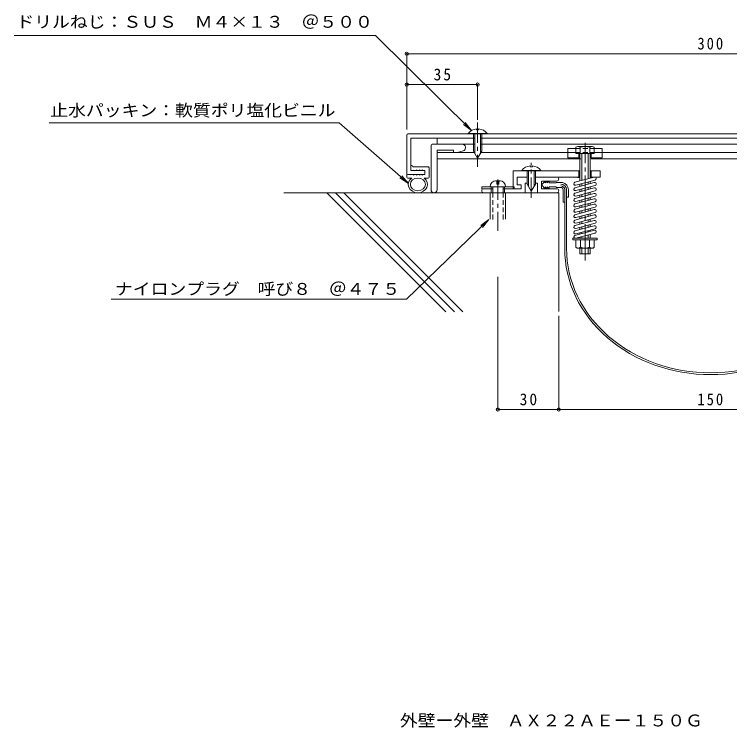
# Model space of a CAD drawing. Units: millimetres, scale not verified. Extents: x -321 to 328, y -269 to 128.
# Drawn here: x -321.3 to 31.8, y -269.5 to 82.5 of the extents above; entities that cross this region are included whole.
import ezdxf
from ezdxf.enums import TextEntityAlignment as Align

# ---------------------------------------------------------------- set-up
doc = ezdxf.new("R2010")
doc.units = ezdxf.units.MM
doc.header["$LTSCALE"] = 2
doc.header["$PDMODE"] = 32
doc.header["$PDSIZE"] = 1.6
for name, pattern in [('CHAIN1', [8, 5, -1, 1, -1]), ('CHAIN2', [12, 9, -1, 1, -1]), ('DASHED1', [1.8, 1.2, -0.6])]:
    doc.linetypes.add(name, pattern=pattern)
for name, color, linetype, lineweight in [('D-0', 3, 'Continuous', 9), ('D-1', 2, 'Continuous', 9), ('D-2', 4, 'Continuous', 9), ('D-3', 6, 'Continuous', 5), ('D-4', 7, 'Continuous', 9), ('D-5', 7, 'Continuous', 9)]:
    doc.layers.add(name, color=color, linetype=linetype, lineweight=lineweight)
doc.layers.add('F-5_F-5ﾚｲﾔ', color=2, linetype='Continuous')
doc.styles.add('ＭＳ ゴシック', font='')
doc.styles.get('ＭＳ ゴシック').set_extended_font_data('MS Gothic')

msp = doc.modelspace()

# ---------------------------------------------------------------- linework, layer by layer
at = {"layer": 'D-0'}
for p, q in [((-127.616, 3.93), (-127.616, 22.93)), ((-127.116, 23.43), (171.884, 23.43)), ((-125.616, 21.43), (-94.016, 21.43)), ((-91.216, 21.43), (135.984, 21.43)), ((-127.116, 3.43), (-118.616, 3.43))]:
    msp.add_line(p, q, dxfattribs=at)
msp.add_lwpolyline([(-125.616, 21.43), (-125.616, 5.43), (-118.616, 5.43), (-118.616, 3.43)], dxfattribs=at)
for centre, start, end in [((-127.116, 22.93), 90, 180), ((-127.116, 3.93), 180, 270)]:
    msp.add_arc(centre, 0.5, start, end, dxfattribs=at)
at = {"layer": 'D-1', "linetype": 'CHAIN1'}
for p, q in [((-92.616, 29.136), (-92.616, 7.295)), ((-66.116, -8.114), (-66.116, 9.251)), ((-82.616, 0.978), (-82.616, -24.346))]:
    msp.add_line(p, q, dxfattribs=at)
at = {"layer": 'D-1'}
for p, q in [((-93.116, 25.91), (-93.116, 25.51)), ((-92.116, 25.51), (-93.116, 25.51)), ((-92.116, 25.91), (-92.116, 25.51)), ((-112.616, 18.43), (-112.616, 21.43)), ((-112.616, 21.43), (-94.016, 21.43)), ((-97.316, 23.719), (-97.316, 23.43)), ((-87.916, 23.719), (-97.316, 23.719)), ((-87.916, 23.43), (-97.316, 23.43)), ((-94.616, 23.43), (-94.616, 14.894)), ((-94.016, 23.43), (-94.016, 13.855)), ((-91.216, 23.43), (-91.216, 13.855)), ((-91.216, 21.43), (135.984, 21.43)), ((-90.616, 23.43), (-90.616, 14.894)), ((-87.916, 23.719), (-87.916, 23.43)), ((-115.616, 17.93), (-115.616, -4.07)), ((-115.116, 18.43), (-100.116, 18.43)), ((-112.616, 18.43), (-94.016, 18.43)), ((-91.216, 18.43), (135.984, 18.43)), ((-112.616, 15.43), (-104.616, 15.43)), ((-112.616, -4.07), (-112.616, 15.43)), ((-112.616, 11.23), (-112.616, 14.23)), ((-112.616, 14.23), (-94.232, 14.23)), ((-104.616, 14.23), (-104.616, 15.43)), ((-99.687, 15.111), (-102.639, 14.23)), ((-98.616, 16.93), (-98.616, 16.548)), ((-92.616, 11.43), (-94.616, 14.894)), ((-92.616, 11.43), (-90.616, 14.894)), ((-90.999, 14.23), (-48.116, 14.23)), ((-48.116, 16.23), (-44.216, 16.23)), ((-48.116, 11.73), (-48.116, 16.23)), ((-48.116, 14.23), (-44.216, 14.23)), ((-44.216, 16.884), (-44.216, 13.73)), ((-43.08, 17.23), (-36.151, 17.23)), ((-41.944, 16.884), (-41.944, 13.73)), ((-37.287, 17.23), (-37.287, 13.73)), ((-35.016, 16.884), (-35.016, 13.73)), ((-35.016, 16.23), (-31.116, 16.23)), ((-35.016, 14.23), (-31.116, 14.23)), ((-31.116, 16.23), (-31.116, 11.73)), ((-31.116, 14.23), (75.884, 14.23)), ((-112.616, 11.23), (-41.616, 11.23)), ((-42.116, 11.73), (-48.116, 11.73)), ((-44.216, 13.73), (-35.016, 13.73)), ((-42.116, 13.73), (-42.116, 0.264)), ((-41.116, 13.73), (-41.116, 0.532)), ((-38.116, 13.73), (-38.116, 1.336)), ((-37.116, 13.73), (-37.116, 1.604)), ((-31.116, 11.73), (-37.116, 11.73)), ((-36.616, 11.23), (81.884, 11.23)), ((-66.616, 7.66), (-66.616, 7.26)), ((-65.616, 7.26), (-66.616, 7.26)), ((-65.616, 7.66), (-65.616, 7.26)), ((-42.116, 5.18), (-75.116, 5.18)), ((-70.816, 5.469), (-70.816, 5.18)), ((-61.416, 5.469), (-70.816, 5.469)), ((-68.116, 5.18), (-68.116, -1.355)), ((-67.516, 5.18), (-67.516, -2.395)), ((-64.716, 5.18), (-64.716, -2.395)), ((-64.116, 5.18), (-64.116, -1.355)), ((-61.416, 5.469), (-61.416, 5.18)), ((-42.616, 2.18), (-42.616, 5.18)), ((-32.116, 5.18), (-37.116, 5.18)), ((-36.616, 2.18), (-36.616, 5.18)), ((-32.116, 2.18), (-32.116, 5.18)), ((-81.716, 0.33), (-83.516, 0.33)), ((-73.116, 2.18), (-68.116, 2.18)), ((-73.116, 2.18), (-73.116, -1.62)), ((-73.116, 2.18), (-68.116, 2.18)), ((-64.116, 2.18), (-53.616, 2.18)), ((-42.116, 2.18), (-64.116, 2.18)), ((-61.116, 0.18), (-53.616, 0.18)), ((-61.116, 0.18), (-61.116, -3.57)), ((-42.116, 1.785), (-44.714, 2.18)), ((-35.06, 2.155), (-44.56, -0.391)), ((-34.672, 0.706), (-44.172, -1.84)), ((-32.116, 2.18), (-37.116, 2.18)), ((-37.116, 0.051), (-37.116, -1.063)), ((-74.616, -2.57), (-90.616, -2.57)), ((-90.616, -2.57), (-90.616, -3.57)), ((-78.816, -2.57), (-86.416, -2.57)), ((-85.866, -2.57), (-85.866, -3.57)), ((-85.166, -5.57), (-85.166, -2.57)), ((-80.066, -5.57), (-80.066, -2.57)), ((-79.366, -2.57), (-79.366, -3.57)), ((-74.616, -2.57), (-74.616, -3.57)), ((-73.116, -1.62), (-71.116, -1.62)), ((-71.116, -1.62), (-71.116, -3.57)), ((-69.116, -0.82), (-69.116, -5.57)), ((-69.116, -0.82), (-68.116, -0.82)), ((-66.116, -4.82), (-68.116, -1.355)), ((-66.116, -4.82), (-64.116, -1.355)), ((-64.116, -0.82), (-63.116, -0.82)), ((-35.06, -0.512), (-44.56, -3.058)), ((-35.06, -3.179), (-44.56, -5.725)), ((-34.672, -1.961), (-44.172, -4.507)), ((-42.116, -1.289), (-42.116, -2.403)), ((-41.116, -1.021), (-41.116, -2.135)), ((-38.116, -0.217), (-38.116, -1.331)), ((-38.116, -2.884), (-38.116, -3.998)), ((-37.116, -2.616), (-37.116, -3.73)), ((-85.166, -3.57), (-90.616, -3.57)), ((-89.616, -3.57), (-85.166, -3.57)), ((-89.616, -3.57), (-85.166, -3.57)), ((-89.616, -5.57), (-69.116, -5.57)), ((-86.416, -18.57), (-86.416, -5.57)), ((-85.866, -3.57), (-85.866, -5.57)), ((-80.066, -3.57), (-71.116, -3.57)), ((-74.616, -3.57), (-80.066, -3.57)), ((-79.366, -3.57), (-79.366, -5.57)), ((-78.816, -5.57), (-78.816, -18.57)), ((-53.616, -3.57), (-61.116, -3.57)), ((-35.06, -5.846), (-44.56, -8.392)), ((-34.672, -4.628), (-44.172, -7.174)), ((-42.116, -3.956), (-42.116, -5.07)), ((-42.116, -6.623), (-42.116, -7.737)), ((-41.116, -3.688), (-41.116, -4.802)), ((-41.116, -6.355), (-41.116, -7.469)), ((-38.116, -5.551), (-38.116, -6.665)), ((-37.116, -5.283), (-37.116, -6.397)), ((-35.06, -8.513), (-44.56, -11.059)), ((-34.672, -7.295), (-44.172, -9.841)), ((-34.672, -9.962), (-44.172, -12.508)), ((-42.116, -9.29), (-42.116, -10.404)), ((-41.116, -9.022), (-41.116, -10.136)), ((-38.116, -8.218), (-38.116, -9.332)), ((-37.116, -7.95), (-37.116, -9.064)), ((-35.06, -11.18), (-44.56, -13.726)), ((-35.06, -13.847), (-44.56, -16.393)), ((-34.672, -12.629), (-44.172, -15.175)), ((-42.116, -11.957), (-42.116, -13.071)), ((-41.116, -11.689), (-41.116, -12.803)), ((-38.116, -10.885), (-38.116, -11.999)), ((-38.116, -13.552), (-38.116, -14.666)), ((-37.116, -10.617), (-37.116, -11.731)), ((-37.116, -13.284), (-37.116, -14.398)), ((-35.06, -16.514), (-44.56, -19.06)), ((-34.672, -15.296), (-44.172, -17.841)), ((-42.116, -14.624), (-42.116, -15.738)), ((-42.116, -17.291), (-42.116, -18.405)), ((-41.116, -14.356), (-41.116, -15.47)), ((-41.116, -17.023), (-41.116, -18.137)), ((-38.116, -16.219), (-38.116, -17.333)), ((-37.116, -15.951), (-37.116, -17.065)), ((-35.06, -19.181), (-44.56, -21.727)), ((-34.672, -17.963), (-44.172, -20.509)), ((-34.672, -20.63), (-44.172, -23.176)), ((-42.116, -19.958), (-42.116, -21.072)), ((-41.116, -19.69), (-41.116, -20.804)), ((-38.116, -18.886), (-38.116, -20)), ((-37.116, -18.618), (-37.116, -19.732)), ((-35.06, -21.848), (-44.56, -24.394)), ((-44.56, -26.571), (-34.866, -24)), ((-34.672, -23.297), (-44.172, -25.843)), ((-42.116, -22.625), (-42.116, -23.739)), ((-41.116, -22.357), (-41.116, -23.471)), ((-38.116, -21.553), (-38.116, -22.667)), ((-38.116, -24.22), (-38.116, -24.862)), ((-37.116, -21.285), (-37.116, -22.399)), ((-37.116, -23.952), (-37.116, -24.596)), ((-45.616, -28.02), (-33.616, -28.02)), ((-45.616, -28.82), (-45.616, -28.02)), ((-34.672, -25.474), (-44.172, -28.02)), ((-44.172, -28.02), (-35.449, -28.02)), ((-42.116, -25.292), (-42.116, -25.922)), ((-42.116, -27.469), (-42.116, -28.02)), ((-41.116, -25.024), (-41.116, -25.657)), ((-41.116, -27.201), (-41.116, -28.02)), ((-38.116, -26.397), (-38.116, -28.02)), ((-37.116, -26.129), (-37.116, -28.02)), ((-35.449, -28.02), (-37.116, -27.755)), ((-44.216, -28.82), (-45.616, -28.82)), ((-41.906, -32.444), (-41.906, -28.82)), ((-37.325, -32.444), (-37.325, -28.82)), ((-35.016, -32.444), (-35.016, -28.82)), ((-43.566, -32.819), (-44.216, -32.444)), ((-42.116, -32.819), (-42.116, -35.77)), ((-41.116, -32.819), (-41.116, -35.77)), ((-38.116, -32.819), (-38.116, -35.77)), ((-37.116, -32.819), (-37.116, -35.77)), ((-42.116, -35.77), (-37.116, -35.77))]:
    msp.add_line(p, q, dxfattribs=at)
at = {"layer": 'D-1', "linetype": 'CHAIN2'}
msp.add_line((-39.616, -39.02), (-39.616, 19.137), dxfattribs=at)
at = {"layer": 'D-1', "linetype": 'DASHED1'}
for p, q in [((-44.216, 16.23), (-35.016, 16.23)), ((-44.216, 14.23), (-35.016, 14.23)), ((-42.616, 14.23), (-42.616, 11.73)), ((-36.616, 14.23), (-36.616, 11.73)), ((-83.112, -0.154), (-83.112, -1.304)), ((-83.112, -1.304), (-82.12, -1.304)), ((-82.12, -0.154), (-82.12, -1.304)), ((-85.166, -5.57), (-85.166, -19.138)), ((-80.066, -5.57), (-80.066, -19.138))]:
    msp.add_line(p, q, dxfattribs=at)
at = {"layer": 'D-1'}
for points in [[(-75.116, 5.18), (-75.116, -3.57), (-71.116, -3.57)], [(-71.116, -3.57), (-71.116, -1.62), (-73.116, -1.62), (-73.116, 2.18)], [(-63.116, -0.82), (-63.116, -5.57), (-53.616, -5.57)], [(-35.016, -28.82), (-33.616, -28.82), (-33.616, -28.02)], [(-44.216, -32.444), (-44.216, -28.82), (-35.016, -28.82)], [(-43.566, -32.819), (-35.666, -32.819), (-35.016, -32.444)]]:
    msp.add_lwpolyline(points, dxfattribs=at)
for centre, radius, start, end in [((-92.616, 19.83), 6.1, 94.70146, 140.39801), ((-92.616, 19.83), 6.1, 39.60199, 85.29808), ((-115.116, 17.93), 0.5, 90, 180), ((-100.116, 16.93), 1.5, 0, 90), ((-100.116, 16.548), 1.5, 286.60704, 0), ((-43.08, 15.195), 2.035, 56.07687, 123.92313), ((-39.616, 9.232), 7.999, 73.07597, 106.92403), ((-36.151, 15.195), 2.035, 56.07687, 123.92313), ((-66.116, 1.58), 6.1, 94.70146, 140.39801), ((-66.116, 1.58), 6.1, 39.60199, 85.29808), ((-83.516, -2.57), 2.9, 90, 180), ((-81.716, -2.57), 2.9, 0, 90), ((-53.616, 1.18), 1, 270, 90), ((-34.866, 1.43), 0.75, 284.99789, 104.99789), ((-44.366, -1.115), 0.75, 104.99933, 284.99933), ((-44.366, -3.782), 0.75, 104.99933, 284.99933), ((-34.866, -1.237), 0.75, 284.99789, 104.99789), ((-34.866, -3.904), 0.75, 284.99789, 104.99789), ((-114.116, -4.07), 1.5, 180, 0), ((-89.616, -4.57), 1, 90, 270), ((-53.616, -4.57), 1, 270, 90), ((-44.366, -6.449), 0.75, 104.99933, 284.99933), ((-34.866, -6.571), 0.75, 284.99789, 104.99789), ((-44.366, -9.116), 0.75, 104.99933, 284.99933), ((-34.866, -9.238), 0.75, 284.99789, 104.99789), ((-44.366, -11.783), 0.75, 104.99933, 284.99933), ((-44.366, -14.45), 0.75, 104.99933, 284.99933), ((-34.866, -11.905), 0.75, 284.99789, 104.99789), ((-34.866, -14.572), 0.75, 284.99789, 104.99789), ((-44.366, -17.117), 0.75, 104.99933, 284.99933), ((-34.866, -17.239), 0.75, 284.99789, 104.99789), ((-44.366, -19.784), 0.75, 104.99933, 284.99933), ((-34.866, -19.906), 0.75, 284.99789, 104.99789), ((-44.366, -22.451), 0.75, 104.99933, 284.99933), ((-44.366, -25.118), 0.75, 104.99933, 284.99933), ((-34.866, -22.573), 0.75, 284.99789, 104.99789), ((-34.866, -24.75), 0.75, 270, 90), ((-44.366, -27.295), 0.75, 104.99933, 284.99933), ((-43.061, -30.855), 1.964, 233.99094, 306.00906), ((-39.616, -25.642), 7.178, 251.39072, 288.60928), ((-36.17, -30.855), 1.964, 233.99113, 306.00887)]:
    msp.add_arc(centre, radius, start, end, dxfattribs=at)
at = {"layer": 'D-1', "linetype": 'DASHED1'}
for centre, start, end in [((-83.611, -0.154), 0, 104.41449), ((-81.62, -0.154), 75.58551, 180)]:
    msp.add_arc(centre, 0.5, start, end, dxfattribs=at)
at = {"layer": 'D-2'}
for p, q in [((-125.307, 7.839), (-125.616, 7.745)), ((-124.691, 7.534), (-124.555, 7.162)), ((-117.117, 7.185), (-124.555, 7.162)), ((-127.549, 2.181), (-127.629, 3.709)), ((-127.629, 3.709), (-127.564, 3.708)), ((-125.6, 5.658), (-124.967, 5.43)), ((-124.198, 5.663), (-124.21, 5.43)), ((-124.198, 5.663), (-123.553, 5.43)), ((-122.796, 5.667), (-122.808, 5.43)), ((-122.796, 5.667), (-122.138, 5.43)), ((-121.394, 5.672), (-121.406, 5.43)), ((-121.394, 5.672), (-120.724, 5.43)), ((-119.992, 5.676), (-120.004, 5.43)), ((-119.992, 5.676), (-119.309, 5.43)), ((-118.616, 5.18), (-118.616, 3.68)), ((-116.616, 2.181), (-116.616, 6.685)), ((-127.052, 1.707), (-125.171, 1.701)), ((-124.198, 3.198), (-124.21, 3.43)), ((-124.198, 3.198), (-123.553, 3.43)), ((-122.796, 3.193), (-122.808, 3.43)), ((-122.796, 3.193), (-122.138, 3.43)), ((-121.394, 3.189), (-121.406, 3.43)), ((-121.394, 3.189), (-120.724, 3.43)), ((-119.992, 3.185), (-120.004, 3.43)), ((-119.992, 3.185), (-119.309, 3.43)), ((-119.034, 1.682), (-118.721, 1.681)), ((-117.116, 1.681), (-118.721, 1.681)), ((-59.241, 0.18), (-61.116, -1.695)), ((-59.241, -0.7), (-58.241, 0.18)), ((-59.241, 0.18), (-59.241, -0.7)), ((-58.241, -0.7), (-57.241, 0.18)), ((-58.241, 0.18), (-58.241, -0.7)), ((-57.241, 0.18), (-57.241, -0.7)), ((-61.116, -1.695), (-59.241, -3.57)), ((-59.241, -2.69), (-58.241, -3.57)), ((-59.241, -3.57), (-59.241, -2.69)), ((-58.241, -2.69), (-57.241, -3.57)), ((-58.241, -3.57), (-58.241, -2.69)), ((-57.241, -0.7), (-53.866, -0.7)), ((-57.241, -3.57), (-57.241, -2.69)), ((-57.241, -2.69), (-53.866, -2.69)), ((-53.616, -0.45), (-50.731, -0.45)), ((-53.616, -2.945), (-51.616, -2.945)), ((-50.416, -10.145), (-50.416, -4.145)), ((-49.616, -33.043), (-49.616, -4.145)), ((-48.716, -32.944), (-48.716, -4.145)), ((-47.816, -4.145), (-47.816, -7.665)), ((-50.416, -10.145), (-49.616, -10.145)), ((-48.716, -7.665), (-47.816, -7.665))]:
    msp.add_line(p, q, dxfattribs=at)
msp.add_lwpolyline([(-125.612, 3.43), (-125.6, 3.202), (-124.967, 3.43)], dxfattribs=at)
for centre, radius, start, end in [((-125.161, 7.361), 0.5, 20.17761, 107), ((-117.116, 6.685), 0.5, 0, 90.17946), ((-127.05, 2.207), 0.5, 183, 269.81897), ((-117.116, 2.181), 0.5, 270, 0), ((-53.616, -0.7), 0.25, 90, 180), ((-53.616, -2.69), 0.25, 180, 270), ((-51.616, -4.145), 2.9, 0, 90), ((-51.616, -4.145), 2, 0, 90), ((-51.616, -4.145), 1.2, 0, 90), ((-51.616, -4.145), 3.8, 0, 76.53079)]:
    msp.add_arc(centre, radius, start, end, dxfattribs=at)
for centre, major_axis, ratio, start_param, end_param in [((-122.116, -1.445), (4.723, 0), 0.8734, 2.2743777, 7.1431978), ((22.384, -33.176), (72, 0), 0.8629, 3.1394547, 4.712389), ((22.384, -33.176), (71.1, 0), 0.8611, 3.1394232, 4.712389), ((22.384, -33.176), (-71.1, 0), 0.8611, 1.5707963, 3.1437621), ((22.384, -33.176), (-72, 0), 0.8629, 1.5707963, 3.1437306)]:
    msp.add_ellipse(centre, major_axis=major_axis, ratio=ratio, start_param=start_param, end_param=end_param, dxfattribs=at)
msp.add_ellipse((-122.116, -1.445), major_axis=(3.723, 0), ratio=0.8393, dxfattribs=at)
at = {"layer": 'D-3'}
for p, q in [((-52.616, -5.57), (-188.277, -5.57)), ((-108.353, -64.317), (-167.1, -5.57)), ((-104.11, -64.317), (-162.858, -5.57)), ((-99.867, -64.317), (-158.615, -5.57)), ((-52.616, -64.102), (-52.616, -5.57))]:
    msp.add_line(p, q, dxfattribs=at)
at = {"layer": 'D-4'}
for p, q in [((-321.342, 72.104), (-143.046, 72.104)), ((-143.046, 72.104), (-95.654, 25.12)), ((-304.149, 29.014), (-160.957, 29.014)), ((-95.654, 25.12), (-98.715, 29.074)), ((-95.654, 25.12), (-99.633, 28.147)), ((-126.809, -0.986), (-130.103, 2.776)), ((-87.093, -18.81), (-90.204, -22.725)), ((-273.463, -58.142), (-127.794, -58.142))]:
    msp.add_line(p, q, dxfattribs=at)
for points in [[(-160.957, 29.014), (-126.809, -0.986), (-130.964, 1.796)], [(-127.794, -58.142), (-87.093, -18.81), (-91.111, -21.786)]]:
    msp.add_lwpolyline(points, dxfattribs=at)
at = {"layer": 'D-5'}
for p, q in [((-127.616, 25.649), (-127.616, 63.049)), ((-127.616, 63.049), (172.384, 63.049)), ((-127.616, 47.795), (-92.616, 47.795)), ((-92.616, 30.483), (-92.616, 47.795)), ((-82.616, -46.99), (-82.616, -112.492)), ((-52.616, -66.317), (-52.616, -112.492)), ((-82.616, -112.492), (127.384, -112.492))]:
    msp.add_line(p, q, dxfattribs=at)
for p in [(-127.616, 63.049), (-127.616, 47.795), (-92.616, 47.795), (-82.616, -112.492), (-52.616, -112.492)]:
    msp.add_point(p, dxfattribs=at)

# ---------------------------------------------------------------- texts
at = {"layer": 'D-4', "color": 2, "style": 'ＭＳ ゴシック', "width": 1.1}
for s, p in [('ドリルねじ：ＳＵＳ\u3000Ｍ４×１３\u3000＠５００', (-320.322, 74.088)), ('止水パッキン：軟質ポリ塩化ビニル', (-303.591, 30.398)), ('ナイロンプラグ\u3000呼び８\u3000＠４７５', (-271.655, -57.693))]:
    msp.add_text(s, height=5.865, dxfattribs=at).set_placement(p, align=Align.BOTTOM_LEFT)
at = {"layer": 'D-5', "color": 2, "char_height": 5.865, "attachment_point": 7, "style": 'ＭＳ ゴシック'}
for s, insert in [('\\T1.27;\\W0.9;300', (15.884, 65.049)), ('\\T1.27;\\W0.95;35', (-114.366, 49.795)), ('\\T1.27;\\W0.95;30', (-71.866, -110.492)), ('\\T1.27;\\W0.9;150', (15.884, -110.492))]:
    msp.add_mtext(s, dxfattribs=dict(at, insert=insert))
at = {"layer": 'F-5_F-5ﾚｲﾔ', "style": 'ＭＳ ゴシック', "width": 1.1}
msp.add_text('外壁ー外壁\u3000ＡＸ２２ＡＥー１５０Ｇ', height=5.865, dxfattribs=at).set_placement((-131, -270.622), align=Align.BOTTOM_LEFT)

doc.saveas('drawing.dxf')
